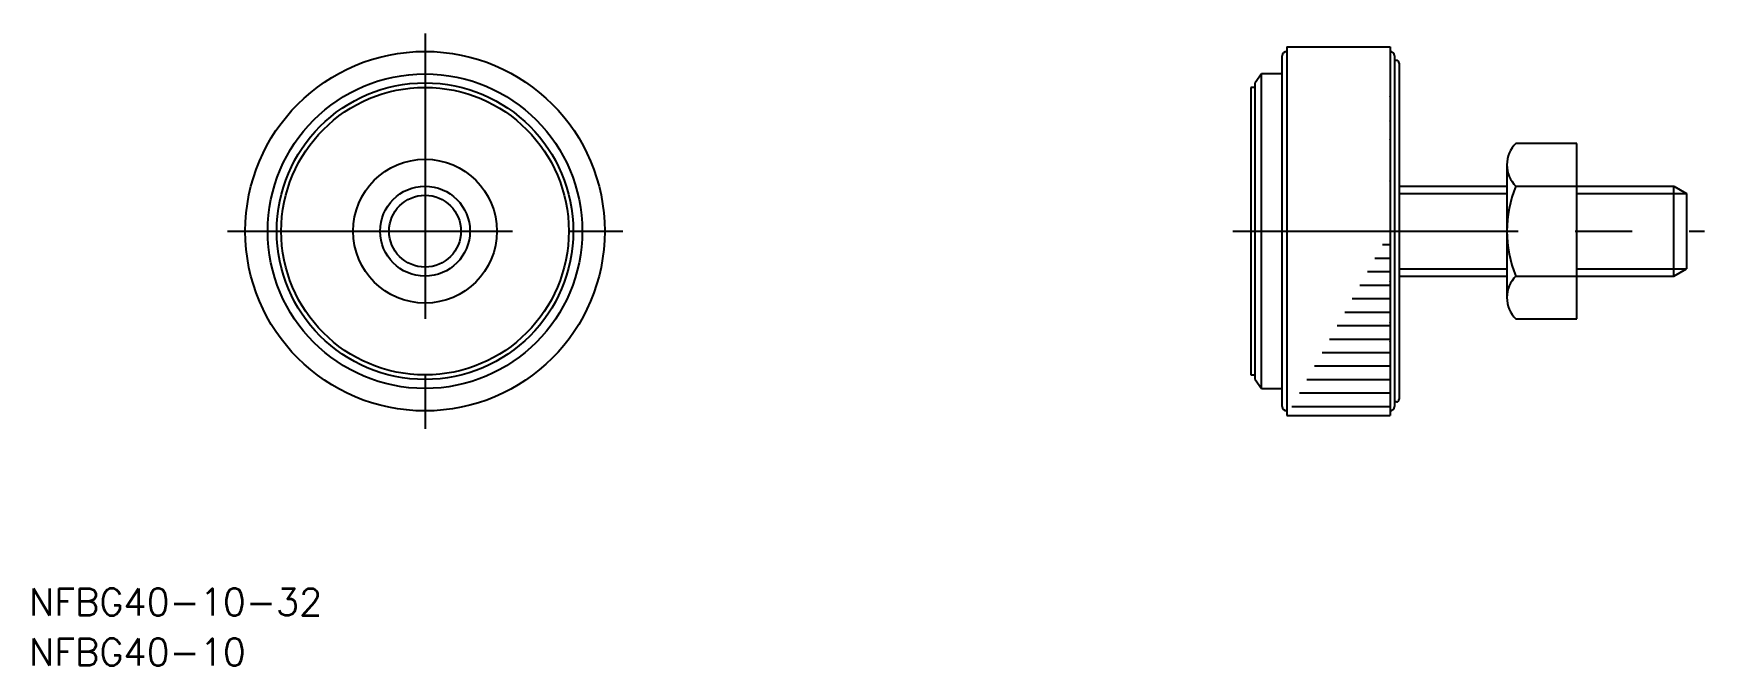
# Model space of a CAD drawing. Extents: x -44 to 142, y -48 to 22.
import ezdxf

# ---------------------------------------------------------------- set-up
doc = ezdxf.new("R2010")
doc.units = 0
doc.linetypes.add('CENTER', pattern=[50.8, 31.75, -6.35, 6.35, -6.35])
doc.layers.get('0').update_dxf_attribs({"linetype": 'CONTINUOUS'})
doc.layers.add('CENTER', color=1, linetype='CENTER')
doc.styles.get("Standard").update_dxf_attribs({"font": 'txt.shx', "height": 3, "bigfont": 'bigfont.shx'})

# ---------------------------------------------------------------- blocks, each defined once
blk = doc.blocks.new('*U9')
at = {"color": 7, "linetype": 'CONTINUOUS'}
blk.add_text('NFBG40-10-32', height=3, dxfattribs=at).set_placement((-44.1, -42.75))
blk = doc.blocks.new('*U10')
at = {"color": 7, "linetype": 'CONTINUOUS'}
blk.add_text('NFBG40-10', height=3, dxfattribs=at).set_placement((-44.1, -48.33))

msp = doc.modelspace()

# ---------------------------------------------------------------- linework, layer by layer
at = {"color": 7, "linetype": 'CONTINUOUS'}
for p, q in [((95.906245, 20.5), (95.906245, 20.459547)), ((95.906245, 20.5), (107.406245, 20.5)), ((95.906245, 20.459547), (95.906245, 20.338351)), ((107.406245, 20.5), (107.406245, 20.459547)), ((107.406245, 20.459547), (107.406245, 20.338351)), ((95.406245, -19.500001), (95.406245, 19.5)), ((95.906245, 20.338351), (95.906245, 20.136889)), ((95.906245, 20.136889), (95.906245, 19.855955)), ((95.906245, 19.855955), (95.906245, 19.496658)), ((95.906245, 19.496658), (95.906245, 19.060418)), ((95.906245, 19.060418), (95.906245, 18.548954)), ((107.406245, 20.338351), (107.406245, 20.136889)), ((107.406245, 20.136889), (107.406245, 19.855955)), ((107.406245, 19.855955), (107.406245, 19.496658)), ((107.406245, 19.496658), (107.406245, 19.060418)), ((107.406245, 19.060418), (107.406245, 18.548954)), ((107.906245, 19.5), (107.906245, -19.500001)), ((108.106245, 19), (107.906245, 19)), ((108.406245, 18.7), (108.406245, -18.7)), ((93.106245, 17.5), (92.406244, 16.5)), ((95.406245, 17.5), (93.106245, 17.5)), ((93.106245, 0), (93.106245, 17.5)), ((95.906245, 18.548954), (95.906245, 17.964286)), ((95.906245, 17.964286), (95.906245, 17.308723)), ((95.906245, 17.308723), (95.906245, 16.584849)), ((107.406245, 18.548954), (107.406245, 17.964286)), ((107.406245, 17.964286), (107.406245, 17.308723)), ((107.406245, 17.308723), (107.406245, 16.584849)), ((92.406244, 16), (91.906245, 16)), ((91.906245, 16), (91.906245, -16.000001)), ((92.406244, 0), (92.406244, 16.5)), ((95.906245, 16.584849), (95.906245, 15.805239)), ((95.906245, 15.805239), (95.906245, 15.80096)), ((95.906245, 15.80096), (95.906245, 15.795521)), ((95.906245, 15.795521), (95.906245, 15.004529)), ((95.906245, 15.004529), (95.906245, 14.999913)), ((95.906245, 14.999913), (95.906245, 14.943856)), ((95.906245, 14.943856), (95.906245, 14.144604)), ((107.406245, 16.584849), (107.406245, 15.805239)), ((107.406245, 15.80096), (107.406245, 15.805239)), ((107.406245, 15.80096), (107.406245, 15.795521)), ((107.406245, 15.795521), (107.406245, 15.004529)), ((107.406245, 14.999913), (107.406245, 15.004529)), ((107.406245, 14.999913), (107.406245, 14.943856)), ((107.406245, 14.943856), (107.406245, 14.144604)), ((95.906245, 14.144604), (95.906245, 14.139667)), ((95.906245, 14.139667), (95.906245, 14.033216)), ((95.906245, 14.033216), (95.906245, 13.228855)), ((95.906245, 13.228855), (95.906245, 13.223618)), ((95.906245, 13.223618), (95.906245, 13.067191)), ((95.906245, 13.067191), (95.906245, 12.260899)), ((107.406245, 14.139667), (107.406245, 14.144604)), ((107.406245, 14.139667), (107.406245, 14.033216)), ((107.406245, 14.033216), (107.406245, 13.228855)), ((107.406245, 13.223618), (107.406245, 13.228855)), ((107.406245, 13.223618), (107.406245, 13.067191)), ((107.406245, 13.067191), (107.406245, 12.260899)), ((95.906245, 12.260899), (95.906245, 12.255382)), ((95.906245, 12.255382), (95.906245, 12.049597)), ((95.906245, 12.049597), (95.906245, 11.244554)), ((95.906245, 11.244554), (95.906245, 11.23878)), ((95.906245, 11.23878), (95.906245, 10.984449)), ((107.406245, 12.255382), (107.406245, 12.260899)), ((107.406245, 12.255382), (107.406245, 12.049597)), ((107.406245, 12.049597), (107.406245, 11.244554)), ((107.406245, 11.23878), (107.406245, 11.244554)), ((107.406245, 11.23878), (107.406245, 10.984449)), ((95.906245, 10.984449), (95.906245, 10.183832)), ((95.906245, 10.183832), (95.906245, 10.177823)), ((95.906245, 10.177823), (95.906245, 9.87595)), ((95.906245, 9.87595), (95.906245, 9.08292)), ((107.406245, 10.984449), (107.406245, 10.183832)), ((107.406245, 10.177823), (107.406245, 10.183832)), ((107.406245, 10.177823), (107.406245, 9.87595)), ((107.406245, 9.87595), (107.406245, 9.08292)), ((128.206245, 9.770115), (121.406245, 9.770115)), ((128.206245, -9.770115), (128.206245, 9.770115)), ((95.906245, 9.08292), (95.906245, 9.076699)), ((95.906245, 9.076699), (95.906245, 8.728475)), ((95.906245, 8.728475), (95.906245, 7.946161)), ((95.906245, 7.946161), (95.906245, 7.939754)), ((95.906245, 7.939754), (95.906245, 7.546553)), ((95.906245, 7.546553), (95.906245, 6.778042)), ((107.406245, 9.076699), (107.406245, 9.08292)), ((107.406245, 9.076699), (107.406245, 8.728475)), ((107.406245, 8.728475), (107.406245, 7.946161)), ((107.406245, 7.939754), (107.406245, 7.946161)), ((107.406245, 7.939754), (107.406245, 7.546553)), ((107.406245, 7.546553), (107.406245, 6.778042)), ((95.906245, 6.778042), (95.906245, 6.771474)), ((95.906245, 6.771474), (95.906245, 6.334848)), ((95.906245, 6.334848), (95.906245, 5.583174)), ((95.906245, 5.583174), (95.906245, 5.57647)), ((107.406245, 6.771474), (107.406245, 6.778042)), ((107.406245, 6.771474), (107.406245, 6.334848)), ((107.406245, 6.334848), (107.406245, 5.583174)), ((107.406245, 5.57647), (107.406245, 5.583174)), ((120.406245, 7.385058), (120.406245, -7.385057)), ((95.906245, 5.57647), (95.906245, 5.098142)), ((95.906245, 5.098142), (95.906245, 4.366271)), ((95.906245, 4.366271), (95.906245, 4.359458)), ((95.906245, 4.359458), (95.906245, 3.841317)), ((95.906245, 3.841317), (95.906245, 3.132137)), ((107.406245, 5.57647), (107.406245, 5.098142)), ((107.406245, 5.098142), (107.406245, 4.366271)), ((107.406245, 4.359458), (107.406245, 4.366271)), ((107.406245, 4.359458), (107.406245, 3.841317)), ((107.406245, 3.841317), (107.406245, 3.132137)), ((108.406245, 5), (120.406245, 5)), ((121.406245, 5), (128.206245, 5)), ((128.206245, 5), (138.99982, 5)), ((138.99982, -5), (138.99982, 5)), ((138.99982, 5), (140.406245, 4.188)), ((140.406245, 4.188), (140.406245, -4.188)), ((95.906245, 3.132137), (95.906245, 3.125241)), ((95.906245, 3.125241), (95.906245, 2.569331)), ((95.906245, 2.569331), (95.906245, 1.885641)), ((95.906245, 1.885641), (95.906245, 1.878691)), ((95.906245, 1.878691), (95.906245, 1.287205)), ((107.406245, 3.125241), (107.406245, 3.132137)), ((107.406245, 3.125241), (107.406245, 2.569331)), ((107.406245, 2.569331), (107.406245, 1.885641)), ((107.406245, 1.878691), (107.406245, 1.885641)), ((107.406245, 1.878691), (107.406245, 1.287205)), ((92.406244, -16.5), (92.406244, 0)), ((93.106245, -17.5), (93.106245, 0)), ((95.906245, 1.287205), (95.906245, 0.631704)), ((95.906245, 0.631704), (95.906245, 0.624726)), ((95.906245, 0.624726), (95.906245, 0)), ((95.906245, 0), (95.906245, -0.624727)), ((107.406245, 1.287205), (107.406245, 0.631704)), ((107.406245, 0.624726), (107.406245, 0.631704)), ((107.406245, 0.624726), (107.406245, 0)), ((107.406245, 0), (107.406245, -0.624727)), ((95.906245, -0.624727), (95.906245, -0.631704)), ((95.906245, -0.631704), (95.906245, -1.287206)), ((95.906245, -1.287206), (95.906245, -1.878691)), ((106.564782, -1.5), (107.406245, -1.5)), ((107.406245, -0.631704), (107.406245, -0.624727)), ((107.406245, -0.631704), (107.406245, -1.287206)), ((107.406245, -1.287206), (107.406245, -1.878691)), ((95.906245, -1.878691), (95.906245, -1.885642)), ((95.906245, -1.885642), (95.906245, -2.569332)), ((95.906245, -2.569332), (95.906245, -3.125242)), ((95.906245, -3.125242), (95.906245, -3.132137)), ((95.906245, -3.132137), (95.906245, -3.841317)), ((105.723318, -3), (107.406245, -3)), ((107.406245, -1.885642), (107.406245, -1.878691)), ((107.406245, -1.885642), (107.406245, -2.569332)), ((107.406245, -2.569332), (107.406245, -3.125242)), ((107.406245, -3.132137), (107.406245, -3.125242)), ((107.406245, -3.132137), (107.406245, -3.841317)), ((95.906245, -3.841317), (95.906245, -4.359458)), ((95.906245, -4.359458), (95.906245, -4.366272)), ((95.906245, -4.366272), (95.906245, -5.098143)), ((95.906245, -5.098143), (95.906245, -5.57647)), ((95.906245, -5.57647), (95.906245, -5.583174)), ((104.881855, -4.5), (107.406245, -4.5)), ((107.406245, -3.841317), (107.406245, -4.359458)), ((107.406245, -4.366272), (107.406245, -4.359458)), ((107.406245, -4.366272), (107.406245, -5.098143)), ((107.406245, -5.098143), (107.406245, -5.57647)), ((107.406245, -5.583174), (107.406245, -5.57647)), ((108.406245, -5), (120.406245, -5)), ((121.406245, -5), (128.206245, -5)), ((128.206245, -5), (138.99982, -5)), ((138.99982, -5), (140.406245, -4.188)), ((95.906245, -5.583174), (95.906245, -6.334849)), ((95.906245, -6.334849), (95.906245, -6.771474)), ((95.906245, -6.771474), (95.906245, -6.778043)), ((95.906245, -6.778043), (95.906245, -7.546554)), ((104.040392, -6), (107.406245, -6)), ((107.406245, -5.583174), (107.406245, -6.334849)), ((107.406245, -6.334849), (107.406245, -6.771474)), ((107.406245, -6.778043), (107.406245, -6.771474)), ((107.406245, -6.778043), (107.406245, -7.546554)), ((95.906245, -7.546554), (95.906245, -7.939754)), ((95.906245, -7.939754), (95.906245, -7.946162)), ((95.906245, -7.946162), (95.906245, -8.728476)), ((95.906245, -8.728476), (95.906245, -9.0767)), ((95.906245, -9.0767), (95.906245, -9.08292)), ((95.906245, -9.08292), (95.906245, -9.875951)), ((102.357465, -9), (107.406245, -9)), ((103.198928, -7.5), (107.406245, -7.5)), ((107.406245, -7.546554), (107.406245, -7.939754)), ((107.406245, -7.946162), (107.406245, -7.939754)), ((107.406245, -7.946162), (107.406245, -8.728476)), ((107.406245, -8.728476), (107.406245, -9.0767)), ((107.406245, -9.08292), (107.406245, -9.0767)), ((107.406245, -9.08292), (107.406245, -9.875951)), ((95.906245, -9.875951), (95.906245, -10.177824)), ((95.906245, -10.177824), (95.906245, -10.183833)), ((95.906245, -10.183833), (95.906245, -10.98445)), ((95.906245, -10.98445), (95.906245, -11.23878)), ((101.516001, -10.5), (107.406245, -10.5)), ((107.406245, -9.875951), (107.406245, -10.177824)), ((107.406245, -10.183833), (107.406245, -10.177824)), ((107.406245, -10.183833), (107.406245, -10.98445)), ((107.406245, -10.98445), (107.406245, -11.23878)), ((121.406245, -9.770115), (128.206245, -9.770115)), ((95.906245, -11.23878), (95.906245, -11.244554)), ((95.906245, -11.244554), (95.906245, -12.049598)), ((95.906245, -12.049598), (95.906245, -12.255383)), ((95.906245, -12.255383), (95.906245, -12.260899)), ((95.906245, -12.260899), (95.906245, -13.067192)), ((100.674538, -12), (107.406245, -12)), ((107.406245, -11.244554), (107.406245, -11.23878)), ((107.406245, -11.244554), (107.406245, -12.049598)), ((107.406245, -12.049598), (107.406245, -12.255383)), ((107.406245, -12.260899), (107.406245, -12.255383)), ((107.406245, -12.260899), (107.406245, -13.067192)), ((95.906245, -13.067192), (95.906245, -13.223619)), ((95.906245, -13.223619), (95.906245, -13.228855)), ((95.906245, -13.228855), (95.906245, -14.033216)), ((95.906245, -14.033216), (95.906245, -14.139667)), ((95.906245, -14.139667), (95.906245, -14.144604)), ((95.906245, -14.144604), (95.906245, -14.943857)), ((99.833075, -13.5), (107.406245, -13.5)), ((107.406245, -13.067192), (107.406245, -13.223619)), ((107.406245, -13.228855), (107.406245, -13.223619)), ((107.406245, -13.228855), (107.406245, -14.033216)), ((107.406245, -14.033216), (107.406245, -14.139667)), ((107.406245, -14.144604), (107.406245, -14.139667)), ((107.406245, -14.144604), (107.406245, -14.943857)), ((91.906245, -16.000001), (92.406244, -16.000001)), ((92.406244, -16.5), (93.106245, -17.5)), ((95.906245, -14.943857), (95.906245, -14.999913)), ((95.906245, -14.999913), (95.906245, -15.00453)), ((95.906245, -15.00453), (95.906245, -15.795522)), ((95.906245, -15.795522), (95.906245, -15.800961)), ((95.906245, -15.800961), (95.906245, -15.805239)), ((95.906245, -15.805239), (95.906245, -16.584849)), ((95.906245, -16.584849), (95.906245, -17.308724)), ((98.150148, -16.5), (107.406245, -16.5)), ((98.991611, -15), (107.406245, -15)), ((107.406245, -14.943857), (107.406245, -14.999913)), ((107.406245, -15.00453), (107.406245, -14.999913)), ((107.406245, -15.00453), (107.406245, -15.795522)), ((107.406245, -15.795522), (107.406245, -15.800961)), ((107.406245, -15.805239), (107.406245, -15.800961)), ((107.406245, -15.805239), (107.406245, -16.584849)), ((107.406245, -16.584849), (107.406245, -17.308724)), ((93.106245, -17.5), (95.406245, -17.5)), ((95.906245, -17.308724), (95.906245, -17.964287)), ((95.906245, -17.964287), (95.906245, -18.548955)), ((95.906245, -18.548955), (95.906245, -19.060418)), ((97.308685, -18), (107.406245, -18)), ((107.406245, -17.308724), (107.406245, -17.964287)), ((107.406245, -17.964287), (107.406245, -18.548955)), ((107.406245, -18.548955), (107.406245, -19.060418)), ((95.906245, -19.060418), (95.906245, -19.496659)), ((95.906245, -19.496659), (95.906245, -19.855956)), ((95.906245, -19.855956), (95.906245, -20.136889)), ((95.906245, -20.136889), (95.906245, -20.338351)), ((95.906245, -20.338351), (95.906245, -20.459548)), ((96.467221, -19.5), (107.406245, -19.5)), ((107.406245, -19.060418), (107.406245, -19.496659)), ((107.406245, -19.496659), (107.406245, -19.855956)), ((107.406245, -19.855956), (107.406245, -20.136889)), ((107.406245, -20.136889), (107.406245, -20.338351)), ((107.406245, -20.338351), (107.406245, -20.459548)), ((108.106245, -19), (107.906245, -19)), ((95.906245, -20.459548), (95.906245, -20.500001)), ((95.906245, -20.500001), (107.406245, -20.500001)), ((107.406245, -20.459548), (107.406245, -20.500001))]:
    msp.add_line(p, q, dxfattribs=at)
at = {"color": 3, "linetype": 'CONTINUOUS'}
for p, q in [((108.406245, 4.188), (120.406245, 4.188)), ((128.206245, 4.188), (140.406245, 4.188)), ((108.406245, -4.188), (120.406245, -4.188)), ((128.206245, -4.188), (140.406245, -4.188))]:
    msp.add_line(p, q, dxfattribs=at)
at = {"color": 7, "linetype": 'CONTINUOUS'}
for centre, radius in [((0, 0), 20), ((-0.001764, -0.003062), 17.503062), ((0, 0), 16.5), ((-0.001764, 0), 16), ((0.001764, 0), 8), ((0.001764, 0), 5), ((0.001764, 0), 4)]:
    msp.add_circle(centre, radius, dxfattribs=at)
for centre, radius, start, end in [((95.906245, 19.5), 0.5, 90, 180), ((107.406245, 19.5), 0.5, 0, 90), ((108.106245, 18.7), 0.3, 0, 90), ((123.750495, 7.385058), 3.34425, 134.505623, 180), ((123.750495, 7.385058), 3.34425, 180, 225.494377), ((133.406245, 0), 13, 157.380135, 202.619865), ((123.750495, -7.385057), 3.34425, 134.505623, 180), ((123.750495, -7.385057), 3.34425, 180, 225.494377), ((95.906245, -19.5), 0.5, 180, 270), ((107.406245, -19.5), 0.5, 270, 0), ((108.106245, -18.7), 0.3, 270, 0)]:
    msp.add_arc(centre, radius, start, end, dxfattribs=at)
at = {"layer": 'CENTER', "color": 1, "linetype": 'CENTER'}
for p, q in [((0, 22), (0, -22)), ((-22, 0), (22, 0)), ((89.906245, 0), (142.406245, 0))]:
    msp.add_line(p, q, dxfattribs=at)

# ---------------------------------------------------------------- block references
at = {"color": 7, "linetype": 'CONTINUOUS'}
for name in ['*U9', '*U10']:
    msp.add_blockref(name, (0, 0), dxfattribs=at)

doc.saveas('drawing.dxf')
